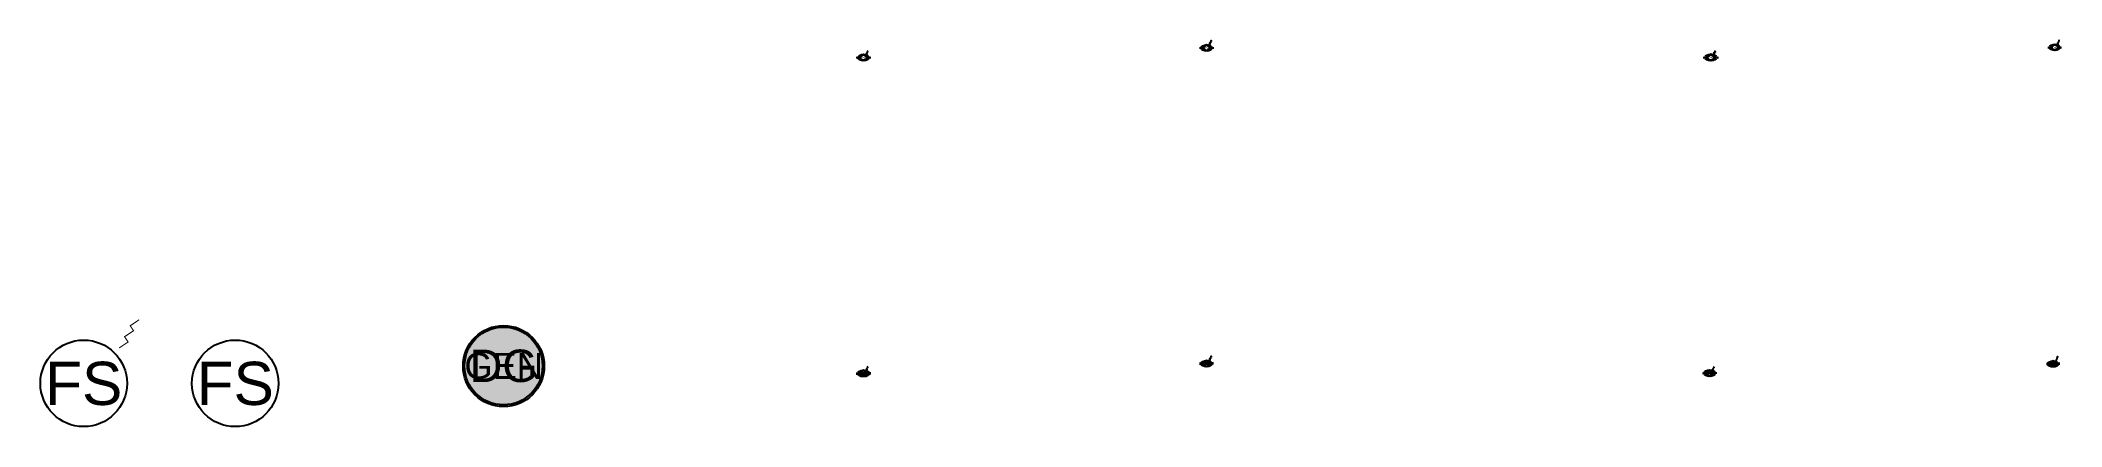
# Model space of a CAD drawing. Extents: x -8.6 to 28.8, y -1.1 to 6.
import ezdxf
from ezdxf.enums import TextEntityAlignment as Align

# ---------------------------------------------------------------- set-up
doc = ezdxf.new("R2010")
doc.units = 0
doc.header["$LTSCALE"] = 50
doc.header["$MEASUREMENT"] = 0
doc.linetypes.add('EESLU', pattern=[2, 1, 1])
doc.layers.add('MAP-ELEC-DCOHSECONDARY', color=7, linetype='Continuous', true_color=0xffaa00)
doc.styles.get("Standard").update_dxf_attribs({"font": 'arial.ttf'})

# ---------------------------------------------------------------- blocks, each defined once
blk = doc.blocks.new('EECTUG')
at = {"linetype": 'ByBlock'}
h = blk.add_hatch(color=256, dxfattribs=at)
h.dxf.hatch_style = 1
h.paths.add_polyline_path([(-0.0602, 0.0002, 1), (0.0598, 0.0002, 1)])
at = {"linetype": 'EESLU'}
blk.add_circle((-0.0002, 0.0002), 0.06, dxfattribs=at)
at = {"linetype": 'EESLU', "flags": 1}
for tag, p in [('OBJECTID', (0.1071, -0.0238)), ('GLOBALID', (0.1071, -0.0318))]:
    blk.add_attdef(tag, p, '', height=0.005, dxfattribs=at)
blk = doc.blocks.new('PEECTUG')
at = {"linetype": 'ByBlock'}
h = blk.add_hatch(color=1, dxfattribs=at)
h.dxf.hatch_style = 1
h.paths.add_polyline_path([(-0.0602, 0.0002, 1), (0.0598, 0.0002, 1)])
at = {"color": 1, "linetype": 'EESLU'}
blk.add_circle((-0.0002, 0.0002), 0.06, dxfattribs=at)
at = {"color": 1, "linetype": 'EESLU', "flags": 1}
for tag, p in [('OBJECTID', (0.1071, -0.0238)), ('GLOBALID', (0.1071, -0.0318))]:
    blk.add_attdef(tag, p, '', height=0.005, dxfattribs=at)
blk = doc.blocks.new('EEPGSL')
at = {"linetype": 'ByBlock', "transparency": 33554687}
h = blk.add_hatch(color=7, dxfattribs=at)
h.dxf.hatch_style = 1
h.paths.add_polyline_path([(0.0625, 0, 1), (-0.0625, 0, 1)])
at = {"linetype": 'ByBlock', "true_color": 0xb2b2b2, "transparency": 33554687}
h = blk.add_hatch(color=253, dxfattribs=at)
h.dxf.hatch_style = 1
h.paths.add_polyline_path([(0.0625, 0, 1), (-0.0625, 0, 1)])
at = {"color": 0, "linetype": 'ByBlock'}
blk.add_circle((0, 0), 0.0625, dxfattribs=at)
at = {"color": 0, "linetype": 'ByBlock', "insert": (0, 0), "char_height": 0.04, "attachment_point": 5}
blk.add_mtext_dynamic_manual_height_columns('\\pt0.04;GEN', width=13, gutter_width=2.5, heights=[0], dxfattribs=at)
at = {"color": 0, "linetype": 'EESLU', "flags": 1}
for tag, p in [('OBJECTID', (0.0553, -0.0497)), ('GLOBALID', (0.0553, -0.0577)), ('OPERATINGNUMBER', (0.0553, -0.0658))]:
    blk.add_attdef(tag, p, '', height=0.005, dxfattribs=at)
blk = doc.blocks.new('EESGSL')
at = {"linetype": 'ByBlock', "transparency": 33554687}
h = blk.add_hatch(color=7, dxfattribs=at)
h.dxf.hatch_style = 1
h.paths.add_polyline_path([(0.0625, 0, 1), (-0.0625, 0, 1)])
at = {"linetype": 'ByBlock', "true_color": 0xb2b2b2, "transparency": 33554687}
h = blk.add_hatch(color=253, dxfattribs=at)
h.dxf.hatch_style = 1
h.paths.add_polyline_path([(0.0625, 0, 1), (-0.0625, 0, 1)])
at = {"color": 0, "linetype": 'ByBlock'}
blk.add_circle((0, 0), 0.0625, dxfattribs=at)
at = {"color": 0, "linetype": 'ByBlock', "insert": (0, 0), "char_height": 0.05, "attachment_point": 5}
blk.add_mtext_dynamic_manual_height_columns('DG', width=13, gutter_width=2.5, heights=[0], dxfattribs=at)
at = {"color": 0, "linetype": 'EESLU', "flags": 1}
for tag, p in [('OBJECTID', (0.0553, -0.0497)), ('GLOBALID', (0.0553, -0.0577)), ('OPERATINGNUMBER', (0.0553, -0.0658))]:
    blk.add_attdef(tag, p, '', height=0.005, dxfattribs=at)
blk = doc.blocks.new('EERCFS')
at = {"color": 0, "linetype": 'ByBlock'}
blk.add_circle((0, 0), 0.04, dxfattribs=at)
at = {"color": 0, "linetype": 'ByBlock', "lineweight": -2}
blk.add_text('FS', height=0.04, dxfattribs=at).set_placement((0, 0), align=Align.MIDDLE_CENTER)
at = {"color": 0, "linetype": 'EESLU', "flags": 1}
for tag, p in [('OBJECTID', (0.0453, -0.0447)), ('GLOBALID', (0.0453, -0.0527)), ('OPERATINGNUMBER', (0.0453, -0.0608))]:
    blk.add_attdef(tag, p, '', height=0.005, dxfattribs=at)
blk = doc.blocks.new('EERCFSS')
at = {"color": 0, "linetype": 'ByBlock', "const_width": 0.02}
blk.add_lwpolyline([(0.654, 0.654), (0.82, 0.765), (0.755, 0.862), (0.921, 0.973), (0.859, 1.066), (1.025, 1.177)], dxfattribs=at)
at = {"color": 0, "linetype": 'ByBlock'}
blk.add_circle((0, 0), 0.8, dxfattribs=at)
at = {"color": 0, "linetype": 'ByBlock', "lineweight": -2}
blk.add_text('FS', height=0.8, dxfattribs=at).set_placement((0, 0), align=Align.MIDDLE_CENTER)
at = {"color": 0, "linetype": 'EESLU', "flags": 1}
for tag, p in [('OBJECTID', (0.906, -0.894)), ('GLOBALID', (0.906, -1.055)), ('OPERATINGNUMBER', (0.906, -1.216))]:
    blk.add_attdef(tag, p, '', height=0.1, dxfattribs=at)
blk = doc.blocks.new('PPSCMSOCI')
at = {"color": 1, "linetype": 'ByBlock', "lineweight": -2}
for p, q in [((0.017, 0.061), (-0.089, 0)), ((0.017, 0.061), (-0.089, 0)), ((0.017, -0.061), (-0.089, 0)), ((-0.089, 0), (-0.036, 0)), ((0.123, 0), (0.017, 0.061)), ((0.123, 0), (0.017, 0.061)), ((0.123, 0), (0.017, -0.061)), ((0.123, 0), (0.082, 0))]:
    blk.add_line(p, q, dxfattribs=at)
at = {"color": 1, "linetype": 'ByBlock'}
for points in [[(-0.122, 0), (-0.036, 0)], [(0.071, 0), (0.157, 0)]]:
    blk.add_lwpolyline(points, dxfattribs=at)
at = {"color": 1, "linetype": 'EESLU'}
blk.add_lwpolyline([(0.064, 0.058), (0.087, 0.074), (0.076, 0.086), (0.103, 0.109), (0.095, 0.12), (0.105, 0.128)], dxfattribs=at)
at = {"color": 1, "linetype": 'ByBlock'}
blk.add_circle((0.017, 0), 0.0531, dxfattribs=at)
blk.add_ellipse((0.017, 0), major_axis=(-0.106, 0), ratio=0.57735, dxfattribs=at)
at = {"color": 1, "linetype": 'ByBlock', "lineweight": -2}
blk.add_text('S', height=0.0705, dxfattribs=at).set_placement((0.018, 0), align=Align.MIDDLE_CENTER)
blk = doc.blocks.new('EESCMSOCI')
at = {"color": 0, "linetype": 'ByBlock', "lineweight": -2}
for p, q in [((0, 0.06), (-0.103, 0)), ((0, 0.06), (-0.103, 0)), ((0, -0.06), (-0.103, 0)), ((-0.103, 0), (-0.052, 0)), ((0.103, 0), (0, 0.06)), ((0.103, 0), (0, 0.06)), ((0.103, 0), (0, -0.06)), ((0.103, 0), (0.063, 0))]:
    blk.add_line(p, q, dxfattribs=at)
at = {"color": 0, "linetype": 'ByBlock'}
for points in [[(-0.135, 0), (-0.052, 0)], [(0.052, 0), (0.135, 0)]]:
    blk.add_lwpolyline(points, dxfattribs=at)
at = {"color": 0, "linetype": 'EESLU'}
blk.add_lwpolyline([(0.045, 0.057), (0.068, 0.072), (0.057, 0.083), (0.083, 0.106), (0.076, 0.117), (0.085, 0.125)], dxfattribs=at)
at = {"color": 0, "linetype": 'ByBlock'}
blk.add_circle((0, 0), 0.0517, dxfattribs=at)
blk.add_ellipse((0, 0), major_axis=(-0.103, 0), ratio=0.57735, dxfattribs=at)
at = {"color": 0, "linetype": 'ByBlock', "lineweight": -2}
blk.add_text('S', height=0.0686, dxfattribs=at).set_placement((0, 0), align=Align.MIDDLE_CENTER)
blk = doc.blocks.new('EESCMSOCIFL')
at = {"linetype": 'ByBlock', "transparency": 33554687}
h = blk.add_hatch(color=0, dxfattribs=at)
h.dxf.hatch_style = 1
h.paths.add_polyline_path([(0.088, 0.133), (0.076, 0.133), (0.076, 0.121), (0.088, 0.121)])
at = {"color": 0, "linetype": 'ByBlock', "lineweight": -2}
for p, q in [((0, 0.058), (-0.1, 0)), ((0, 0.058), (-0.1, 0)), ((0, -0.058), (-0.1, 0)), ((-0.1, 0), (-0.05, 0)), ((0.1, 0), (0, 0.058)), ((0.1, 0), (0, 0.058)), ((0.1, 0), (0, -0.058)), ((0.1, 0), (0.061, 0))]:
    blk.add_line(p, q, dxfattribs=at)
at = {"color": 0, "linetype": 'ByBlock'}
for points in [[(-0.131, 0), (-0.05, 0)], [(0.05, 0), (0.131, 0)]]:
    blk.add_lwpolyline(points, dxfattribs=at)
at = {"color": 0, "linetype": 'EESLU'}
blk.add_lwpolyline([(0.044, 0.055), (0.066, 0.07), (0.055, 0.08), (0.08, 0.102), (0.073, 0.113), (0.082, 0.121)], dxfattribs=at)
at = {"color": 0, "linetype": 'ByBlock'}
blk.add_lwpolyline([(0.088, 0.121), (0.088, 0.133), (0.076, 0.133), (0.076, 0.121)], close=True, dxfattribs=at)
blk.add_circle((0, 0), 0.05, dxfattribs=at)
blk.add_ellipse((0, 0), major_axis=(-0.0998, 0), ratio=0.57735, dxfattribs=at)
at = {"color": 0, "linetype": 'ByBlock', "lineweight": -2}
blk.add_text('S', height=0.0664, dxfattribs=at).set_placement((0, 0), align=Align.MIDDLE_CENTER)
blk = doc.blocks.new('PPSCMSOCIFL')
at = {"linetype": 'ByBlock', "transparency": 33554687}
h = blk.add_hatch(color=1, dxfattribs=at)
h.dxf.hatch_style = 1
h.paths.add_polyline_path([(0.118, 0.138), (0.107, 0.138), (0.107, 0.127), (0.118, 0.127)])
at = {"color": 1, "linetype": 'ByBlock', "lineweight": -2}
for p, q in [((0.033, 0.065), (-0.063, 0.01)), ((0.033, 0.065), (-0.063, 0.01)), ((0.033, -0.046), (-0.063, 0.01)), ((-0.063, 0.01), (-0.015, 0.01)), ((0.129, 0.01), (0.033, 0.065)), ((0.129, 0.01), (0.033, 0.065)), ((0.129, 0.01), (0.033, -0.046)), ((0.129, 0.01), (0.092, 0.01))]:
    blk.add_line(p, q, dxfattribs=at)
at = {"color": 1, "linetype": 'ByBlock'}
for points in [[(-0.093, 0.01), (-0.015, 0.01)], [(0.081, 0.01), (0.16, 0.01)]]:
    blk.add_lwpolyline(points, dxfattribs=at)
at = {"color": 1, "linetype": 'EESLU'}
blk.add_lwpolyline([(0.075, 0.063), (0.097, 0.077), (0.086, 0.088), (0.111, 0.109), (0.104, 0.119), (0.112, 0.127)], dxfattribs=at)
at = {"color": 1, "linetype": 'ByBlock'}
blk.add_lwpolyline([(0.118, 0.127), (0.118, 0.138), (0.107, 0.138), (0.107, 0.127)], close=True, dxfattribs=at)
blk.add_circle((0.033, 0.01), 0.0482, dxfattribs=at)
blk.add_ellipse((0.033, 0.01), major_axis=(-0.0963, 0), ratio=0.57735, dxfattribs=at)
at = {"color": 1, "linetype": 'ByBlock', "lineweight": -2}
blk.add_text('S', height=0.064, dxfattribs=at).set_placement((0.033, 0.01), align=Align.MIDDLE_CENTER)
blk = doc.blocks.new('EESCMSOCO')
at = {"linetype": 'ByBlock', "transparency": 33554687}
h = blk.add_hatch(color=0, dxfattribs=at)
h.dxf.hatch_style = 1
h.paths.add_polyline_path([(0.043, 0), (0.02, 0.013), (0.02, -0.013)])
h = blk.add_hatch(color=0, dxfattribs=at)
h.dxf.hatch_style = 1
h.paths.add_polyline_path([(0.043, 0), (0.065, 0.013), (0.065, -0.013)])
at = {"color": 0, "linetype": 'ByBlock', "lineweight": -2}
for p, q in [((0.043, 0.06), (-0.062, 0)), ((0.043, 0.06), (-0.062, 0)), ((0.147, 0), (0.043, 0.06)), ((0.147, 0), (0.043, 0.06)), ((0.043, -0.06), (-0.062, 0)), ((0.147, 0), (0.043, -0.06))]:
    blk.add_line(p, q, dxfattribs=at)
at = {"color": 0, "linetype": 'ByBlock', "lineweight": 35}
for points in [[(0.043, 0), (0.02, -0.013), (0.02, 0.013)], [(0.043, 0), (0.065, -0.013), (0.065, 0.013)]]:
    blk.add_lwpolyline(points, close=True, dxfattribs=at)
at = {"color": 0, "linetype": 'EESLU'}
blk.add_lwpolyline([(0.088, 0.057), (0.111, 0.073), (0.1, 0.084), (0.126, 0.107), (0.119, 0.118), (0.128, 0.126)], dxfattribs=at)
at = {"color": 0, "linetype": 'ByBlock', "lineweight": 35}
for points in [[(-0.092, 0), (0.02, 0)], [(0.177, 0), (0.065, 0)]]:
    blk.add_lwpolyline(points, dxfattribs=at)
at = {"color": 0, "linetype": 'ByBlock'}
blk.add_circle((0.043, 0), 0.0522, dxfattribs=at)
blk.add_ellipse((0.043, 0), major_axis=(-0.104, 0), ratio=0.57735, dxfattribs=at)
blk = doc.blocks.new('EESCMSOCOFL')
at = {"linetype": 'ByBlock', "transparency": 33554687}
h = blk.add_hatch(color=0, dxfattribs=at)
h.dxf.hatch_style = 1
h.paths.add_polyline_path([(0.043, 0), (0.021, 0.013), (0.021, -0.013)])
h.paths.add_polyline_path([(0.064, 0.013), (0.043, 0), (0.064, -0.013)])
h = blk.add_hatch(color=0, dxfattribs=at)
h.dxf.hatch_style = 1
h.paths.add_polyline_path([(0.132, 0.134), (0.119, 0.134), (0.119, 0.122), (0.132, 0.122)])
at = {"color": 0, "linetype": 'ByBlock', "lineweight": -2}
for p, q in [((0.043, 0.058), (-0.058, 0)), ((0.043, 0.058), (-0.058, 0)), ((0.043, -0.058), (-0.058, 0)), ((0.143, 0), (0.043, 0.058)), ((0.143, 0), (0.043, 0.058)), ((0.143, 0), (0.043, -0.058))]:
    blk.add_line(p, q, dxfattribs=at)
at = {"color": 0, "linetype": 'ByBlock', "lineweight": 35}
for points in [[(-0.087, 0), (0.021, 0)], [(0.172, 0), (0.064, 0)]]:
    blk.add_lwpolyline(points, dxfattribs=at)
for points in [[(0.043, 0), (0.021, -0.013), (0.021, 0.013)], [(0.043, 0), (0.064, -0.013), (0.064, 0.013)]]:
    blk.add_lwpolyline(points, close=True, dxfattribs=at)
at = {"color": 0, "linetype": 'EESLU'}
blk.add_lwpolyline([(0.087, 0.055), (0.109, 0.07), (0.098, 0.081), (0.124, 0.103), (0.116, 0.115), (0.126, 0.122)], dxfattribs=at)
at = {"color": 0, "linetype": 'ByBlock'}
blk.add_lwpolyline([(0.132, 0.122), (0.132, 0.134), (0.119, 0.134), (0.119, 0.122)], close=True, dxfattribs=at)
blk.add_circle((0.043, 0), 0.0505, dxfattribs=at)
blk.add_ellipse((0.043, 0), major_axis=(-0.101, 0), ratio=0.57735, dxfattribs=at)
blk = doc.blocks.new('PPSCMSOCO')
at = {"linetype": 'ByBlock', "transparency": 33554687}
h = blk.add_hatch(color=1, dxfattribs=at)
h.dxf.hatch_style = 1
h.paths.add_polyline_path([(0.017, 0.015), (0.017, -0.011), (0.039, 0.002)])
h = blk.add_hatch(color=1, dxfattribs=at)
h.dxf.hatch_style = 1
h.paths.add_polyline_path([(0.061, 0.015), (0.039, 0.002), (0.061, -0.011)])
at = {"color": 1, "linetype": 'ByBlock', "lineweight": -2}
for p, q in [((0.039, 0.061), (-0.064, 0.002)), ((0.039, 0.061), (-0.064, 0.002)), ((0.039, -0.058), (-0.064, 0.002)), ((-0.064, 0.002), (-0.013, 0.002)), ((0.142, 0.002), (0.039, 0.061)), ((0.142, 0.002), (0.039, 0.061)), ((0.142, 0.002), (0.039, -0.058))]:
    blk.add_line(p, q, dxfattribs=at)
at = {"color": 1, "linetype": 'ByBlock', "lineweight": 25}
for points in [[(-0.094, 0.002), (0.017, 0.002)], [(0.172, 0.002), (0.061, 0.002)]]:
    blk.add_lwpolyline(points, dxfattribs=at)
for points in [[(0.039, 0.002), (0.017, -0.011), (0.017, 0.015)], [(0.039, 0.002), (0.061, -0.011), (0.061, 0.015)]]:
    blk.add_lwpolyline(points, close=True, dxfattribs=at)
at = {"color": 1, "linetype": 'EESLU'}
blk.add_lwpolyline([(0.084, 0.058), (0.107, 0.073), (0.096, 0.085), (0.122, 0.107), (0.114, 0.119), (0.124, 0.127)], dxfattribs=at)
at = {"color": 1, "linetype": 'ByBlock'}
blk.add_circle((0.039, 0.002), 0.0516, dxfattribs=at)
blk.add_ellipse((0.039, 0.002), major_axis=(-0.103, 0), ratio=0.57735, dxfattribs=at)
blk = doc.blocks.new('PPSCMSOCOFL')
at = {"linetype": 'ByBlock', "transparency": 33554687}
h = blk.add_hatch(color=1, dxfattribs=at)
h.dxf.hatch_style = 1
h.paths.add_polyline_path([(-0.04, -0.006), (-0.06, 0.006), (-0.06, -0.018)])
h = blk.add_hatch(color=1, dxfattribs=at)
h.dxf.hatch_style = 1
h.paths.add_polyline_path([(-0.04, -0.006), (-0.019, 0.006), (-0.019, -0.018)])
h = blk.add_hatch(color=1, dxfattribs=at)
h.dxf.hatch_style = 1
h.paths.add_polyline_path([(0.046, 0.123), (0.034, 0.123), (0.034, 0.111), (0.046, 0.111)])
at = {"color": 1, "linetype": 'ByBlock', "lineweight": -2}
for p, q in [((-0.04, 0.05), (-0.136, -0.006)), ((-0.04, 0.05), (-0.136, -0.006)), ((0.057, -0.006), (-0.04, 0.05)), ((0.057, -0.006), (-0.04, 0.05)), ((-0.04, -0.062), (-0.136, -0.006)), ((-0.136, -0.006), (-0.088, -0.006)), ((0.057, -0.006), (-0.04, -0.062))]:
    blk.add_line(p, q, dxfattribs=at)
at = {"color": 1, "linetype": 'ByBlock', "lineweight": 35}
for points in [[(-0.04, -0.006), (-0.06, -0.018), (-0.06, 0.006)], [(-0.04, -0.006), (-0.019, -0.018), (-0.019, 0.006)]]:
    blk.add_lwpolyline(points, close=True, dxfattribs=at)
at = {"color": 1, "linetype": 'EESLU'}
blk.add_lwpolyline([(0.003, 0.047), (0.024, 0.061), (0.014, 0.072), (0.038, 0.093), (0.031, 0.104), (0.04, 0.111)], dxfattribs=at)
at = {"color": 1, "linetype": 'ByBlock'}
blk.add_lwpolyline([(0.046, 0.111), (0.046, 0.123), (0.034, 0.123), (0.034, 0.111)], close=True, dxfattribs=at)
at = {"color": 1, "linetype": 'ByBlock', "lineweight": 35}
for points in [[(-0.164, -0.006), (-0.06, -0.006)], [(0.085, -0.006), (-0.019, -0.006)]]:
    blk.add_lwpolyline(points, dxfattribs=at)
at = {"color": 1, "linetype": 'ByBlock'}
blk.add_circle((-0.04, -0.006), 0.0485, dxfattribs=at)
blk.add_ellipse((-0.04, -0.006), major_axis=(-0.0968, 0), ratio=0.57735, dxfattribs=at)

msp = doc.modelspace()

# ---------------------------------------------------------------- block references
at = {"color": 0, "linetype": 'ByBlock'}
for name, p in [('EESCMSOCIFL', (12.99, 5.885)), ('PPSCMSOCIFL', (28.63, 5.885)), ('EESCMSOCI', (6.65, 5.705)), ('PPSCMSOCI', (22.29, 5.705)), ('EESCMSOCOFL', (12.947, 0.045)), ('PPSCMSOCOFL', (28.673, 0.045)), ('EESCMSOCO', (6.607, -0.135)), ('PPSCMSOCO', (22.247, -0.135))]:
    msp.add_blockref(name, p, dxfattribs=at)
at = {"color": 0, "linetype": 'ByBlock', "xscale": 20, "yscale": 20, "zscale": 20}
msp.add_blockref('EERCFS', (-4.96, -0.32), dxfattribs=at)
at = {"layer": 'MAP-ELEC-DCOHSECONDARY', "color": 0, "linetype": 'ByBlock'}
msp.add_blockref('EERCFSS', (-7.76, -0.32), dxfattribs=at)
at = {"layer": 'MAP-ELEC-DCOHSECONDARY', "color": 0, "linetype": 'ByBlock', "xscale": 12, "yscale": 12, "zscale": 12}
for name in ['EEPGSL', 'EESGSL', 'EECTUG', 'PEECTUG']:
    msp.add_blockref(name, (0, 0), dxfattribs=at)

doc.saveas('drawing.dxf')
